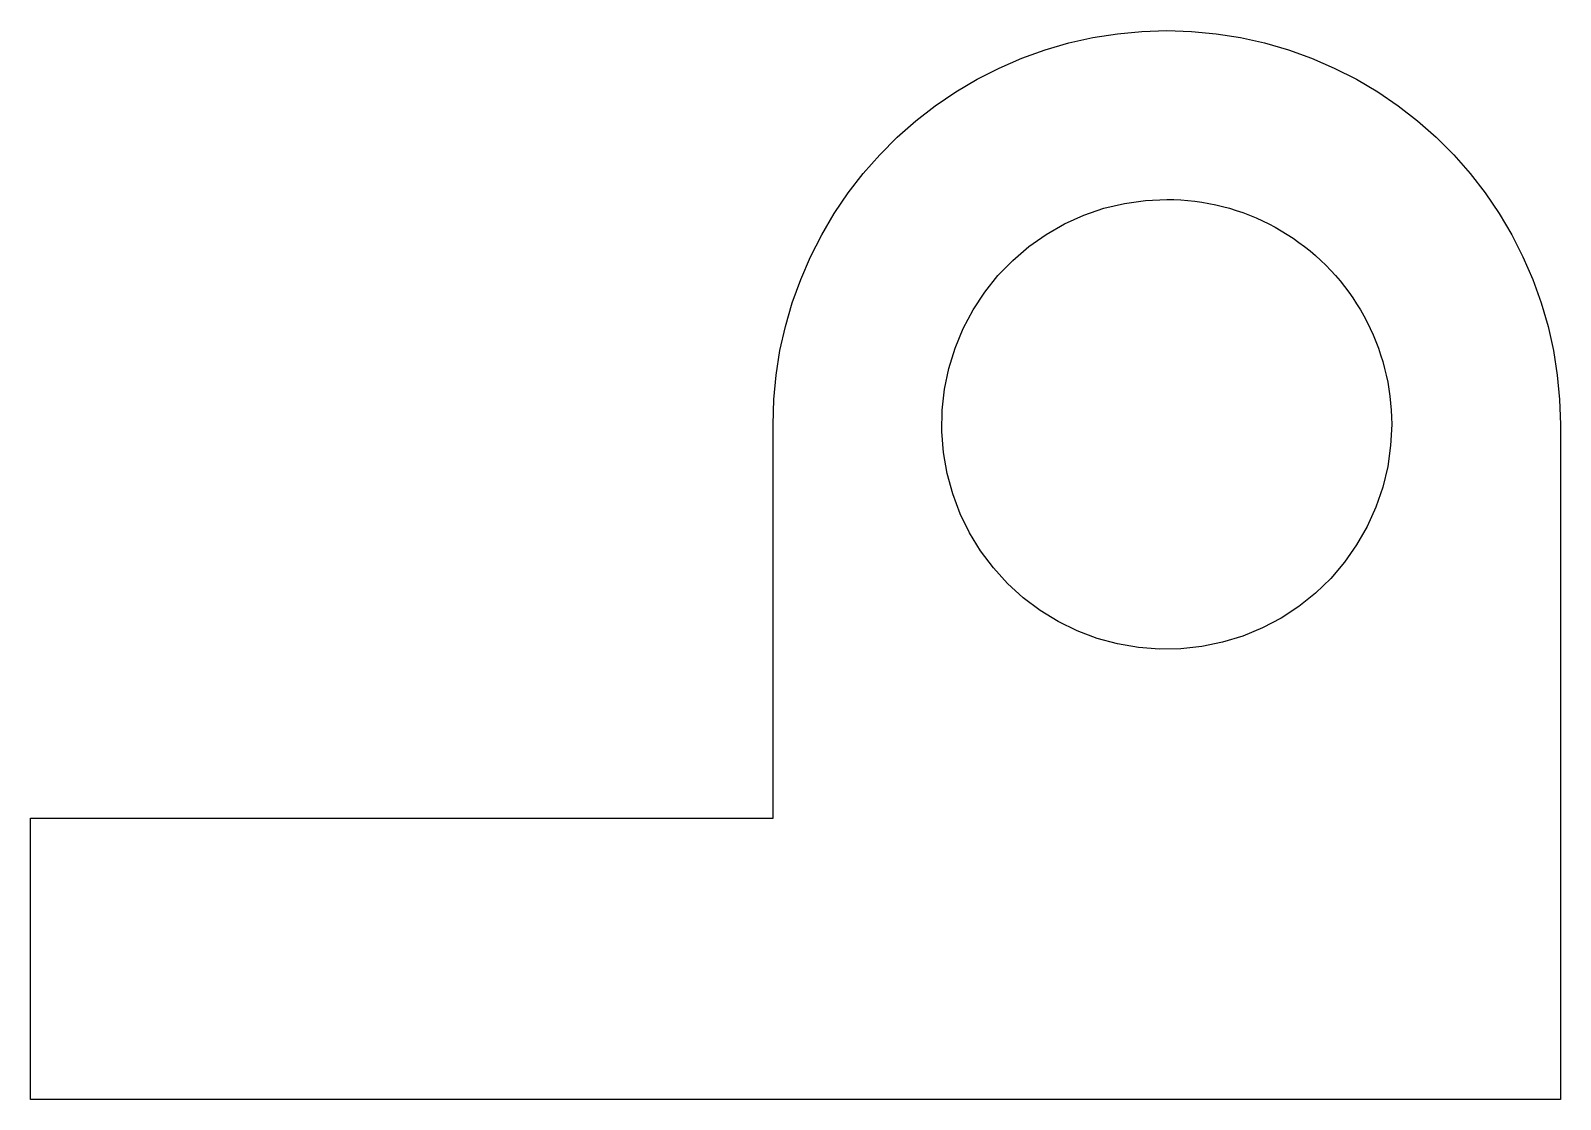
# Model space of a CAD drawing. Header units: metres. Extents: x -26.1 to 1.1, y 0 to 19.
import ezdxf

# ---------------------------------------------------------------- set-up
doc = ezdxf.new("R2010")
doc.units = ezdxf.units.M

msp = doc.modelspace()

# ---------------------------------------------------------------- linework, layer by layer
for points in [[(-12.9, 12), (-12.886, 12.44), (-12.845, 12.877), (-12.776, 13.312), (-12.68, 13.741), (-12.557, 14.163), (-12.408, 14.577), (-12.234, 14.98), (-12.034, 15.372), (-11.81, 15.751), (-11.563, 16.114), (-11.294, 16.462), (-11.003, 16.792), (-10.692, 17.103), (-10.362, 17.394), (-10.014, 17.663), (-9.651, 17.91), (-9.272, 18.134), (-8.88, 18.334), (-8.477, 18.508), (-8.063, 18.657), (-7.641, 18.78), (-7.212, 18.876), (-6.777, 18.945), (-6.34, 18.986), (-5.9, 19), (-5.46, 18.986), (-5.023, 18.945), (-4.588, 18.876), (-4.159, 18.78), (-3.737, 18.657), (-3.323, 18.508), (-2.92, 18.334), (-2.528, 18.134), (-2.149, 17.91), (-1.786, 17.663), (-1.438, 17.394), (-1.108, 17.103), (-0.797, 16.792), (-0.506, 16.462), (-0.237, 16.114), (0.01, 15.751), (0.234, 15.372), (0.434, 14.98), (0.608, 14.577), (0.757, 14.163), (0.88, 13.741), (0.976, 13.312), (1.045, 12.877), (1.086, 12.44), (1.1, 12)], [(-1.9, 12), (-1.918, 11.624), (-1.971, 11.25), (-2.059, 10.884), (-2.181, 10.528), (-2.336, 10.184), (-2.523, 9.857), (-2.739, 9.548), (-2.984, 9.262), (-3.255, 9), (-3.549, 8.764), (-3.864, 8.557), (-4.197, 8.381), (-4.545, 8.236), (-4.905, 8.126), (-5.274, 8.049), (-5.649, 8.008), (-6.026, 8.002), (-6.401, 8.032), (-6.773, 8.096), (-7.136, 8.196), (-7.489, 8.329), (-7.827, 8.495), (-8.148, 8.692), (-8.45, 8.918), (-8.728, 9.172), (-8.982, 9.45), (-9.208, 9.752), (-9.405, 10.073), (-9.571, 10.411), (-9.704, 10.764), (-9.804, 11.127), (-9.868, 11.499), (-9.898, 11.874), (-9.892, 12.251), (-9.851, 12.626), (-9.774, 12.995), (-9.664, 13.355), (-9.519, 13.703), (-9.343, 14.036), (-9.136, 14.351), (-8.9, 14.645), (-8.638, 14.916), (-8.352, 15.161), (-8.043, 15.377), (-7.716, 15.564), (-7.372, 15.719), (-7.016, 15.841), (-6.65, 15.929), (-6.276, 15.982), (-5.9, 16)], [(-5.9, 16), (-5.774, 15.998), (-5.649, 15.992), (-5.524, 15.982), (-5.399, 15.968), (-5.274, 15.951), (-5.15, 15.929), (-5.027, 15.904), (-4.905, 15.874), (-4.784, 15.841), (-4.664, 15.804), (-4.545, 15.764), (-4.428, 15.719), (-4.311, 15.671), (-4.197, 15.619), (-4.084, 15.564), (-3.973, 15.505), (-3.864, 15.443), (-3.757, 15.377), (-3.652, 15.308), (-3.549, 15.236), (-3.448, 15.161), (-3.35, 15.082), (-3.255, 15), (-3.162, 14.916), (-3.072, 14.828), (-2.984, 14.738), (-2.9, 14.645), (-2.818, 14.55), (-2.739, 14.452), (-2.664, 14.351), (-2.592, 14.248), (-2.523, 14.143), (-2.457, 14.036), (-2.395, 13.927), (-2.336, 13.816), (-2.281, 13.703), (-2.229, 13.589), (-2.181, 13.472), (-2.136, 13.355), (-2.096, 13.236), (-2.059, 13.116), (-2.026, 12.995), (-1.996, 12.873), (-1.971, 12.75), (-1.949, 12.626), (-1.932, 12.501), (-1.918, 12.376), (-1.908, 12.251), (-1.902, 12.126), (-1.9, 12)], [(-12.9, 5), (-12.9, 5.14), (-12.9, 5.28), (-12.9, 5.42), (-12.9, 5.56), (-12.9, 5.7), (-12.9, 5.84), (-12.9, 5.98), (-12.9, 6.12), (-12.9, 6.26), (-12.9, 6.4), (-12.9, 6.54), (-12.9, 6.68), (-12.9, 6.82), (-12.9, 6.96), (-12.9, 7.1), (-12.9, 7.24), (-12.9, 7.38), (-12.9, 7.52), (-12.9, 7.66), (-12.9, 7.8), (-12.9, 7.94), (-12.9, 8.08), (-12.9, 8.22), (-12.9, 8.36), (-12.9, 8.5), (-12.9, 8.64), (-12.9, 8.78), (-12.9, 8.92), (-12.9, 9.06), (-12.9, 9.2), (-12.9, 9.34), (-12.9, 9.48), (-12.9, 9.62), (-12.9, 9.76), (-12.9, 9.9), (-12.9, 10.04), (-12.9, 10.18), (-12.9, 10.32), (-12.9, 10.46), (-12.9, 10.6), (-12.9, 10.74), (-12.9, 10.88), (-12.9, 11.02), (-12.9, 11.16), (-12.9, 11.3), (-12.9, 11.44), (-12.9, 11.58), (-12.9, 11.72), (-12.9, 11.86), (-12.9, 12)], [(-12.9, 5), (-12.9, 5.14), (-12.9, 5.28), (-12.9, 5.42), (-12.9, 5.56), (-12.9, 5.7), (-12.9, 5.84), (-12.9, 5.98), (-12.9, 6.12), (-12.9, 6.26), (-12.9, 6.4), (-12.9, 6.54), (-12.9, 6.68), (-12.9, 6.82), (-12.9, 6.96), (-12.9, 7.1), (-12.9, 7.24), (-12.9, 7.38), (-12.9, 7.52), (-12.9, 7.66), (-12.9, 7.8), (-12.9, 7.94), (-12.9, 8.08), (-12.9, 8.22), (-12.9, 8.36), (-12.9, 8.5), (-12.9, 8.64), (-12.9, 8.78), (-12.9, 8.92), (-12.9, 9.06), (-12.9, 9.2), (-12.9, 9.34), (-12.9, 9.48), (-12.9, 9.62), (-12.9, 9.76), (-12.9, 9.9), (-12.9, 10.04), (-12.9, 10.18), (-12.9, 10.32), (-12.9, 10.46), (-12.9, 10.6), (-12.9, 10.74), (-12.9, 10.88), (-12.9, 11.02), (-12.9, 11.16), (-12.9, 11.3), (-12.9, 11.44), (-12.9, 11.58), (-12.9, 11.72), (-12.9, 11.86), (-12.9, 12)], [(1.1, 12), (1.1, 11.76), (1.1, 11.52), (1.1, 11.28), (1.1, 11.04), (1.1, 10.8), (1.1, 10.56), (1.1, 10.32), (1.1, 10.08), (1.1, 9.84), (1.1, 9.6), (1.1, 9.36), (1.1, 9.12), (1.1, 8.88), (1.1, 8.64), (1.1, 8.4), (1.1, 8.16), (1.1, 7.92), (1.1, 7.68), (1.1, 7.44), (1.1, 7.2), (1.1, 6.96), (1.1, 6.72), (1.1, 6.48), (1.1, 6.24), (1.1, 6), (1.1, 5.76), (1.1, 5.52), (1.1, 5.28), (1.1, 5.04), (1.1, 4.8), (1.1, 4.56), (1.1, 4.32), (1.1, 4.08), (1.1, 3.84), (1.1, 3.6), (1.1, 3.36), (1.1, 3.12), (1.1, 2.88), (1.1, 2.64), (1.1, 2.4), (1.1, 2.16), (1.1, 1.92), (1.1, 1.68), (1.1, 1.44), (1.1, 1.2), (1.1, 0.96), (1.1, 0.72), (1.1, 0.48), (1.1, 0.24), (1.1, 0)], [(-26.1, 0), (-26.1, 0.1), (-26.1, 0.2), (-26.1, 0.3), (-26.1, 0.4), (-26.1, 0.5), (-26.1, 0.6), (-26.1, 0.7), (-26.1, 0.8), (-26.1, 0.9), (-26.1, 1), (-26.1, 1.1), (-26.1, 1.2), (-26.1, 1.3), (-26.1, 1.4), (-26.1, 1.5), (-26.1, 1.6), (-26.1, 1.7), (-26.1, 1.8), (-26.1, 1.9), (-26.1, 2), (-26.1, 2.1), (-26.1, 2.2), (-26.1, 2.3), (-26.1, 2.4), (-26.1, 2.5), (-26.1, 2.6), (-26.1, 2.7), (-26.1, 2.8), (-26.1, 2.9), (-26.1, 3), (-26.1, 3.1), (-26.1, 3.2), (-26.1, 3.3), (-26.1, 3.4), (-26.1, 3.5), (-26.1, 3.6), (-26.1, 3.7), (-26.1, 3.8), (-26.1, 3.9), (-26.1, 4), (-26.1, 4.1), (-26.1, 4.2), (-26.1, 4.3), (-26.1, 4.4), (-26.1, 4.5), (-26.1, 4.6), (-26.1, 4.7), (-26.1, 4.8), (-26.1, 4.9), (-26.1, 5)], [(-26.1, 5), (-25.836, 5), (-25.572, 5), (-25.308, 5), (-25.044, 5), (-24.78, 5), (-24.516, 5), (-24.252, 5), (-23.988, 5), (-23.724, 5), (-23.46, 5), (-23.196, 5), (-22.932, 5), (-22.668, 5), (-22.404, 5), (-22.14, 5), (-21.876, 5), (-21.612, 5), (-21.348, 5), (-21.084, 5), (-20.82, 5), (-20.556, 5), (-20.292, 5), (-20.028, 5), (-19.764, 5), (-19.5, 5), (-19.236, 5), (-18.972, 5), (-18.708, 5), (-18.444, 5), (-18.18, 5), (-17.916, 5), (-17.652, 5), (-17.388, 5), (-17.124, 5), (-16.86, 5), (-16.596, 5), (-16.332, 5), (-16.068, 5), (-15.804, 5), (-15.54, 5), (-15.276, 5), (-15.012, 5), (-14.748, 5), (-14.484, 5), (-14.22, 5), (-13.956, 5), (-13.692, 5), (-13.428, 5), (-13.164, 5), (-12.9, 5)], [(-20, 5), (-19.858, 5), (-19.716, 5), (-19.574, 5), (-19.432, 5), (-19.29, 5), (-19.148, 5), (-19.006, 5), (-18.864, 5), (-18.722, 5), (-18.58, 5), (-18.438, 5), (-18.296, 5), (-18.154, 5), (-18.012, 5), (-17.87, 5), (-17.728, 5), (-17.586, 5), (-17.444, 5), (-17.302, 5), (-17.16, 5), (-17.018, 5), (-16.876, 5), (-16.734, 5), (-16.592, 5), (-16.45, 5), (-16.308, 5), (-16.166, 5), (-16.024, 5), (-15.882, 5), (-15.74, 5), (-15.598, 5), (-15.456, 5), (-15.314, 5), (-15.172, 5), (-15.03, 5), (-14.888, 5), (-14.746, 5), (-14.604, 5), (-14.462, 5), (-14.32, 5), (-14.178, 5), (-14.036, 5), (-13.894, 5), (-13.752, 5), (-13.61, 5), (-13.468, 5), (-13.326, 5), (-13.184, 5), (-13.042, 5), (-12.9, 5)], [(1.1, 0), (0.556, 0), (0.012, 0), (-0.532, 0), (-1.076, 0), (-1.62, 0), (-2.164, 0), (-2.708, 0), (-3.252, 0), (-3.796, 0), (-4.34, 0), (-4.884, 0), (-5.428, 0), (-5.972, 0), (-6.516, 0), (-7.06, 0), (-7.604, 0), (-8.148, 0), (-8.692, 0), (-9.236, 0), (-9.78, 0), (-10.324, 0), (-10.868, 0), (-11.412, 0), (-11.956, 0), (-12.5, 0), (-13.044, 0), (-13.588, 0), (-14.132, 0), (-14.676, 0), (-15.22, 0), (-15.764, 0), (-16.308, 0), (-16.852, 0), (-17.396, 0), (-17.94, 0), (-18.484, 0), (-19.028, 0), (-19.572, 0), (-20.116, 0), (-20.66, 0), (-21.204, 0), (-21.748, 0), (-22.292, 0), (-22.836, 0), (-23.38, 0), (-23.924, 0), (-24.468, 0), (-25.012, 0), (-25.556, 0), (-26.1, 0)]]:
    msp.add_lwpolyline(points)

doc.saveas('drawing.dxf')
